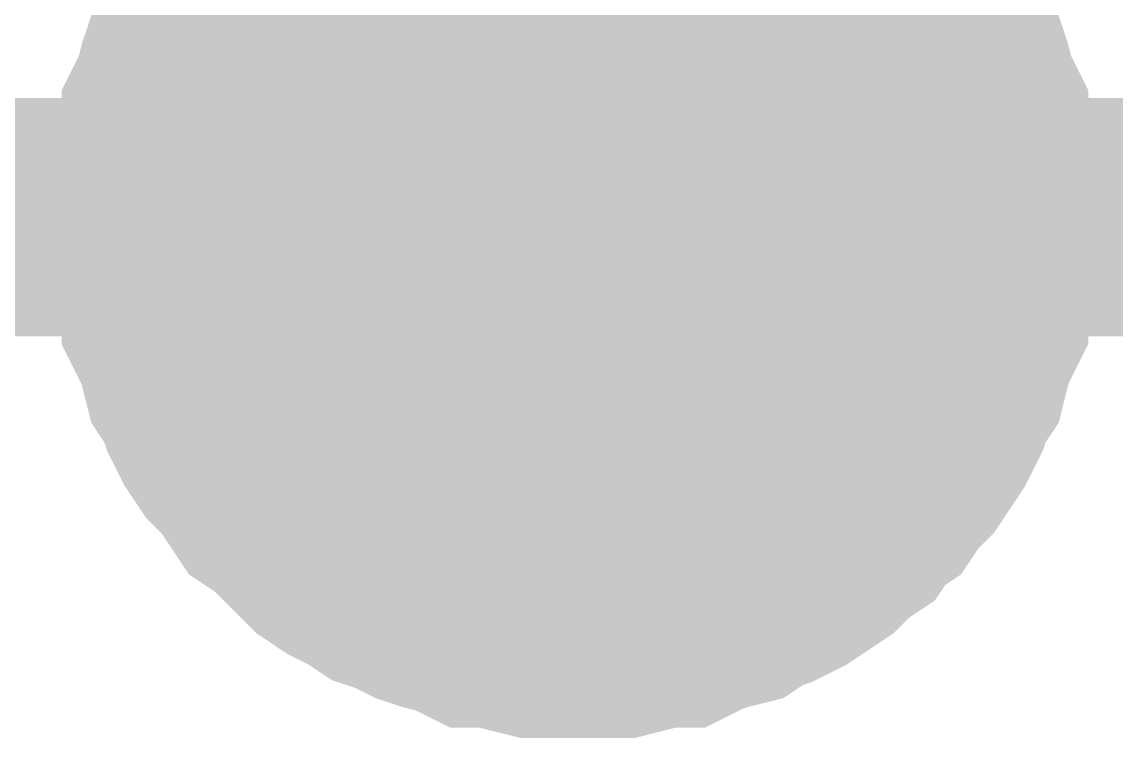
# Model space of a CAD drawing. Header units: inches. Extents: x 0 to 11.8, y 0 to 7.9.
# Drawn here: x 3.5727 to 3.6269, y 2.574 to 2.6095 of the extents above; entities that cross this region are included whole.
import ezdxf

# ---------------------------------------------------------------- set-up
doc = ezdxf.new("R2010")
doc.units = ezdxf.units.IN
doc.header["$MEASUREMENT"] = 0
doc.layers.add('Sheet', color=255, linetype='Continuous')

msp = doc.modelspace()

# ---------------------------------------------------------------- linework, layer by layer
at = {"layer": 'Sheet'}
for points in [[(3.600211, 2.69985, 0.0118, 0.0118, 0), (3.600211, 2.599837, 0.0118, 0.0118, 0)], [(3.580052, 2.599837, 0.0118, 0.0118, 0), (3.580052, 2.600871, 0.0118, 0.0118, 0), (3.580052, 2.601904, 0.0118, 0.0118, 0), (3.580311, 2.602938, 0.0118, 0.0118, 0), (3.580569, 2.603972, 0.0118, 0.0118, 0), (3.580569, 2.604747, 0.0118, 0.0118, 0), (3.581086, 2.605781, 0.0118, 0.0118, 0), (3.581344, 2.606814, 0.0118, 0.0118, 0), (3.581603, 2.60759, 0.0118, 0.0118, 0), (3.58212, 2.608624, 0.0118, 0.0118, 0), (3.582378, 2.609399, 0.0118, 0.0118, 0), (3.582895, 2.610174, 0.0118, 0.0118, 0), (3.583412, 2.611208, 0.0118, 0.0118, 0), (3.584187, 2.611983, 0.0118, 0.0118, 0), (3.584704, 2.612758, 0.0118, 0.0118, 0), (3.585221, 2.613275, 0.0118, 0.0118, 0), (3.585996, 2.614051, 0.0118, 0.0118, 0), (3.586772, 2.614826, 0.0118, 0.0118, 0), (3.587289, 2.615343, 0.0118, 0.0118, 0), (3.588064, 2.61586, 0.0118, 0.0118, 0)], [(3.580052, 2.599837, 0.0118, 0.0118, 0), (3.580052, 2.600871, 0.0118, 0.0118, 0), (3.580052, 2.601904, 0.0118, 0.0118, 0), (3.580311, 2.602938, 0.0118, 0.0118, 0), (3.580569, 2.603972, 0.0118, 0.0118, 0), (3.580569, 2.604747, 0.0118, 0.0118, 0), (3.581086, 2.605781, 0.0118, 0.0118, 0), (3.581344, 2.606814, 0.0118, 0.0118, 0), (3.581603, 2.60759, 0.0118, 0.0118, 0), (3.58212, 2.608624, 0.0118, 0.0118, 0), (3.582378, 2.609399, 0.0118, 0.0118, 0), (3.582895, 2.610174, 0.0118, 0.0118, 0), (3.583412, 2.611208, 0.0118, 0.0118, 0), (3.584187, 2.611983, 0.0118, 0.0118, 0), (3.584704, 2.612758, 0.0118, 0.0118, 0), (3.585221, 2.613275, 0.0118, 0.0118, 0), (3.585996, 2.614051, 0.0118, 0.0118, 0), (3.586772, 2.614826, 0.0118, 0.0118, 0), (3.587289, 2.615343, 0.0118, 0.0118, 0), (3.588064, 2.61586, 0.0118, 0.0118, 0)], [(3.580052, 2.599837, 0.0118, 0.0118, 0), (3.580052, 2.600871, 0.0118, 0.0118, 0), (3.580052, 2.601904, 0.0118, 0.0118, 0), (3.580311, 2.602938, 0.0118, 0.0118, 0), (3.580569, 2.603972, 0.0118, 0.0118, 0), (3.580569, 2.604747, 0.0118, 0.0118, 0), (3.581086, 2.605781, 0.0118, 0.0118, 0), (3.581344, 2.606814, 0.0118, 0.0118, 0), (3.581603, 2.60759, 0.0118, 0.0118, 0), (3.58212, 2.608624, 0.0118, 0.0118, 0), (3.582378, 2.609399, 0.0118, 0.0118, 0), (3.582895, 2.610174, 0.0118, 0.0118, 0), (3.583412, 2.611208, 0.0118, 0.0118, 0), (3.584187, 2.611983, 0.0118, 0.0118, 0), (3.584704, 2.612758, 0.0118, 0.0118, 0), (3.585221, 2.613275, 0.0118, 0.0118, 0), (3.585996, 2.614051, 0.0118, 0.0118, 0), (3.586772, 2.614826, 0.0118, 0.0118, 0), (3.587289, 2.615343, 0.0118, 0.0118, 0), (3.588064, 2.61586, 0.0118, 0.0118, 0)], [(3.580052, 2.599837, 0.0118, 0.0118, 0), (3.580052, 2.600871, 0.0118, 0.0118, 0), (3.580052, 2.601904, 0.0118, 0.0118, 0), (3.580311, 2.602938, 0.0118, 0.0118, 0), (3.580569, 2.603972, 0.0118, 0.0118, 0), (3.580569, 2.604747, 0.0118, 0.0118, 0), (3.581086, 2.605781, 0.0118, 0.0118, 0), (3.581344, 2.606814, 0.0118, 0.0118, 0), (3.581603, 2.60759, 0.0118, 0.0118, 0), (3.58212, 2.608624, 0.0118, 0.0118, 0), (3.582378, 2.609399, 0.0118, 0.0118, 0), (3.582895, 2.610174, 0.0118, 0.0118, 0), (3.583412, 2.611208, 0.0118, 0.0118, 0), (3.584187, 2.611983, 0.0118, 0.0118, 0), (3.584704, 2.612758, 0.0118, 0.0118, 0), (3.585221, 2.613275, 0.0118, 0.0118, 0), (3.585996, 2.614051, 0.0118, 0.0118, 0), (3.586772, 2.614826, 0.0118, 0.0118, 0), (3.587289, 2.615343, 0.0118, 0.0118, 0), (3.588064, 2.61586, 0.0118, 0.0118, 0)], [(3.6121, 2.61586, 0.0118, 0.0118, 0), (3.612875, 2.615343, 0.0118, 0.0118, 0), (3.613651, 2.614826, 0.0118, 0.0118, 0), (3.614168, 2.614051, 0.0118, 0.0118, 0), (3.614943, 2.613275, 0.0118, 0.0118, 0), (3.61546, 2.612758, 0.0118, 0.0118, 0), (3.616235, 2.611983, 0.0118, 0.0118, 0), (3.616752, 2.611208, 0.0118, 0.0118, 0), (3.617269, 2.610174, 0.0118, 0.0118, 0), (3.617786, 2.609399, 0.0118, 0.0118, 0), (3.618044, 2.608624, 0.0118, 0.0118, 0), (3.618561, 2.60759, 0.0118, 0.0118, 0), (3.61882, 2.606814, 0.0118, 0.0118, 0), (3.619078, 2.605781, 0.0118, 0.0118, 0), (3.619595, 2.604747, 0.0118, 0.0118, 0), (3.619595, 2.603972, 0.0118, 0.0118, 0), (3.619853, 2.602938, 0.0118, 0.0118, 0), (3.620112, 2.601904, 0.0118, 0.0118, 0), (3.620112, 2.600871, 0.0118, 0.0118, 0), (3.620112, 2.599837, 0.0118, 0.0118, 0)], [(3.6121, 2.61586, 0.0118, 0.0118, 0), (3.612875, 2.615343, 0.0118, 0.0118, 0), (3.613651, 2.614826, 0.0118, 0.0118, 0), (3.614168, 2.614051, 0.0118, 0.0118, 0), (3.614943, 2.613275, 0.0118, 0.0118, 0), (3.61546, 2.612758, 0.0118, 0.0118, 0), (3.616235, 2.611983, 0.0118, 0.0118, 0), (3.616752, 2.611208, 0.0118, 0.0118, 0), (3.617269, 2.610174, 0.0118, 0.0118, 0), (3.617786, 2.609399, 0.0118, 0.0118, 0), (3.618044, 2.608624, 0.0118, 0.0118, 0), (3.618561, 2.60759, 0.0118, 0.0118, 0), (3.61882, 2.606814, 0.0118, 0.0118, 0), (3.619078, 2.605781, 0.0118, 0.0118, 0), (3.619595, 2.604747, 0.0118, 0.0118, 0), (3.619595, 2.603972, 0.0118, 0.0118, 0), (3.619853, 2.602938, 0.0118, 0.0118, 0), (3.620112, 2.601904, 0.0118, 0.0118, 0), (3.620112, 2.600871, 0.0118, 0.0118, 0), (3.620112, 2.599837, 0.0118, 0.0118, 0)], [(3.6121, 2.61586, 0.0118, 0.0118, 0), (3.612875, 2.615343, 0.0118, 0.0118, 0), (3.613651, 2.614826, 0.0118, 0.0118, 0), (3.614168, 2.614051, 0.0118, 0.0118, 0), (3.614943, 2.613275, 0.0118, 0.0118, 0), (3.61546, 2.612758, 0.0118, 0.0118, 0), (3.616235, 2.611983, 0.0118, 0.0118, 0), (3.616752, 2.611208, 0.0118, 0.0118, 0), (3.617269, 2.610174, 0.0118, 0.0118, 0), (3.617786, 2.609399, 0.0118, 0.0118, 0), (3.618044, 2.608624, 0.0118, 0.0118, 0), (3.618561, 2.60759, 0.0118, 0.0118, 0), (3.61882, 2.606814, 0.0118, 0.0118, 0), (3.619078, 2.605781, 0.0118, 0.0118, 0), (3.619595, 2.604747, 0.0118, 0.0118, 0), (3.619595, 2.603972, 0.0118, 0.0118, 0), (3.619853, 2.602938, 0.0118, 0.0118, 0), (3.620112, 2.601904, 0.0118, 0.0118, 0), (3.620112, 2.600871, 0.0118, 0.0118, 0), (3.620112, 2.599837, 0.0118, 0.0118, 0)], [(3.6121, 2.61586, 0.0118, 0.0118, 0), (3.612875, 2.615343, 0.0118, 0.0118, 0), (3.613651, 2.614826, 0.0118, 0.0118, 0), (3.614168, 2.614051, 0.0118, 0.0118, 0), (3.614943, 2.613275, 0.0118, 0.0118, 0), (3.61546, 2.612758, 0.0118, 0.0118, 0), (3.616235, 2.611983, 0.0118, 0.0118, 0), (3.616752, 2.611208, 0.0118, 0.0118, 0), (3.617269, 2.610174, 0.0118, 0.0118, 0), (3.617786, 2.609399, 0.0118, 0.0118, 0), (3.618044, 2.608624, 0.0118, 0.0118, 0), (3.618561, 2.60759, 0.0118, 0.0118, 0), (3.61882, 2.606814, 0.0118, 0.0118, 0), (3.619078, 2.605781, 0.0118, 0.0118, 0), (3.619595, 2.604747, 0.0118, 0.0118, 0), (3.619595, 2.603972, 0.0118, 0.0118, 0), (3.619853, 2.602938, 0.0118, 0.0118, 0), (3.620112, 2.601904, 0.0118, 0.0118, 0), (3.620112, 2.600871, 0.0118, 0.0118, 0), (3.620112, 2.599837, 0.0118, 0.0118, 0)], [(3.580052, 2.599837, 0.0039, 0.0039, 0), (3.580052, 2.600871, 0.0039, 0.0039, 0), (3.580052, 2.601904, 0.0039, 0.0039, 0), (3.580311, 2.602938, 0.0039, 0.0039, 0), (3.580569, 2.603972, 0.0039, 0.0039, 0), (3.580569, 2.604747, 0.0039, 0.0039, 0), (3.581086, 2.605781, 0.0039, 0.0039, 0), (3.581344, 2.606814, 0.0039, 0.0039, 0), (3.581603, 2.60759, 0.0039, 0.0039, 0), (3.58212, 2.608624, 0.0039, 0.0039, 0), (3.582378, 2.609399, 0.0039, 0.0039, 0), (3.582895, 2.610174, 0.0039, 0.0039, 0), (3.583412, 2.611208, 0.0039, 0.0039, 0), (3.584187, 2.611983, 0.0039, 0.0039, 0)], [(3.580052, 2.599837, 0.0039, 0.0039, 0), (3.580052, 2.600871, 0.0039, 0.0039, 0), (3.580052, 2.601904, 0.0039, 0.0039, 0), (3.580311, 2.602938, 0.0039, 0.0039, 0), (3.580569, 2.603972, 0.0039, 0.0039, 0), (3.580569, 2.604747, 0.0039, 0.0039, 0), (3.581086, 2.605781, 0.0039, 0.0039, 0), (3.581344, 2.606814, 0.0039, 0.0039, 0), (3.581603, 2.60759, 0.0039, 0.0039, 0), (3.58212, 2.608624, 0.0039, 0.0039, 0), (3.582378, 2.609399, 0.0039, 0.0039, 0), (3.582895, 2.610174, 0.0039, 0.0039, 0), (3.583412, 2.611208, 0.0039, 0.0039, 0), (3.584187, 2.611983, 0.0039, 0.0039, 0)], [(3.580052, 2.599837, 0.0039, 0.0039, 0), (3.580052, 2.600871, 0.0039, 0.0039, 0), (3.580052, 2.601904, 0.0039, 0.0039, 0), (3.580311, 2.602938, 0.0039, 0.0039, 0), (3.580569, 2.603972, 0.0039, 0.0039, 0), (3.580569, 2.604747, 0.0039, 0.0039, 0), (3.581086, 2.605781, 0.0039, 0.0039, 0), (3.581344, 2.606814, 0.0039, 0.0039, 0), (3.581603, 2.60759, 0.0039, 0.0039, 0), (3.58212, 2.608624, 0.0039, 0.0039, 0), (3.582378, 2.609399, 0.0039, 0.0039, 0), (3.582895, 2.610174, 0.0039, 0.0039, 0), (3.583412, 2.611208, 0.0039, 0.0039, 0), (3.584187, 2.611983, 0.0039, 0.0039, 0)], [(3.580052, 2.599837, 0.0039, 0.0039, 0), (3.580052, 2.600871, 0.0039, 0.0039, 0), (3.580052, 2.601904, 0.0039, 0.0039, 0), (3.580311, 2.602938, 0.0039, 0.0039, 0), (3.580569, 2.603972, 0.0039, 0.0039, 0), (3.580569, 2.604747, 0.0039, 0.0039, 0), (3.581086, 2.605781, 0.0039, 0.0039, 0), (3.581344, 2.606814, 0.0039, 0.0039, 0), (3.581603, 2.60759, 0.0039, 0.0039, 0), (3.58212, 2.608624, 0.0039, 0.0039, 0), (3.582378, 2.609399, 0.0039, 0.0039, 0), (3.582895, 2.610174, 0.0039, 0.0039, 0), (3.583412, 2.611208, 0.0039, 0.0039, 0), (3.584187, 2.611983, 0.0039, 0.0039, 0)], [(3.616235, 2.611983, 0.0039, 0.0039, 0), (3.616752, 2.611208, 0.0039, 0.0039, 0), (3.617269, 2.610174, 0.0039, 0.0039, 0), (3.617786, 2.609399, 0.0039, 0.0039, 0), (3.618044, 2.608624, 0.0039, 0.0039, 0), (3.618561, 2.60759, 0.0039, 0.0039, 0), (3.61882, 2.606814, 0.0039, 0.0039, 0), (3.619078, 2.605781, 0.0039, 0.0039, 0), (3.619595, 2.604747, 0.0039, 0.0039, 0), (3.619595, 2.603972, 0.0039, 0.0039, 0), (3.619853, 2.602938, 0.0039, 0.0039, 0), (3.620112, 2.601904, 0.0039, 0.0039, 0), (3.620112, 2.600871, 0.0039, 0.0039, 0), (3.620112, 2.599837, 0.0039, 0.0039, 0)], [(3.616235, 2.611983, 0.0039, 0.0039, 0), (3.616752, 2.611208, 0.0039, 0.0039, 0), (3.617269, 2.610174, 0.0039, 0.0039, 0), (3.617786, 2.609399, 0.0039, 0.0039, 0), (3.618044, 2.608624, 0.0039, 0.0039, 0), (3.618561, 2.60759, 0.0039, 0.0039, 0), (3.61882, 2.606814, 0.0039, 0.0039, 0), (3.619078, 2.605781, 0.0039, 0.0039, 0), (3.619595, 2.604747, 0.0039, 0.0039, 0), (3.619595, 2.603972, 0.0039, 0.0039, 0), (3.619853, 2.602938, 0.0039, 0.0039, 0), (3.620112, 2.601904, 0.0039, 0.0039, 0), (3.620112, 2.600871, 0.0039, 0.0039, 0), (3.620112, 2.599837, 0.0039, 0.0039, 0)], [(3.616235, 2.611983, 0.0039, 0.0039, 0), (3.616752, 2.611208, 0.0039, 0.0039, 0), (3.617269, 2.610174, 0.0039, 0.0039, 0), (3.617786, 2.609399, 0.0039, 0.0039, 0), (3.618044, 2.608624, 0.0039, 0.0039, 0), (3.618561, 2.60759, 0.0039, 0.0039, 0), (3.61882, 2.606814, 0.0039, 0.0039, 0), (3.619078, 2.605781, 0.0039, 0.0039, 0), (3.619595, 2.604747, 0.0039, 0.0039, 0), (3.619595, 2.603972, 0.0039, 0.0039, 0), (3.619853, 2.602938, 0.0039, 0.0039, 0), (3.620112, 2.601904, 0.0039, 0.0039, 0), (3.620112, 2.600871, 0.0039, 0.0039, 0), (3.620112, 2.599837, 0.0039, 0.0039, 0)], [(3.616235, 2.611983, 0.0039, 0.0039, 0), (3.616752, 2.611208, 0.0039, 0.0039, 0), (3.617269, 2.610174, 0.0039, 0.0039, 0), (3.617786, 2.609399, 0.0039, 0.0039, 0), (3.618044, 2.608624, 0.0039, 0.0039, 0), (3.618561, 2.60759, 0.0039, 0.0039, 0), (3.61882, 2.606814, 0.0039, 0.0039, 0), (3.619078, 2.605781, 0.0039, 0.0039, 0), (3.619595, 2.604747, 0.0039, 0.0039, 0), (3.619595, 2.603972, 0.0039, 0.0039, 0), (3.619853, 2.602938, 0.0039, 0.0039, 0), (3.620112, 2.601904, 0.0039, 0.0039, 0), (3.620112, 2.600871, 0.0039, 0.0039, 0), (3.620112, 2.599837, 0.0039, 0.0039, 0)], [(6.20022, 2.599837, 0.0118, 0.0118, 0), (5.200018, 2.599837, 0.0118, 0.0118, 0), (3.600211, 2.599837, 0.0118, 0.0118, 0), (2.90007, 2.599837, 0.0118, 0.0118, 0)], [(3.600211, 2.579937, 0.0118, 0.0118, 0), (3.599177, 2.579937, 0.0118, 0.0118, 0), (3.598144, 2.579937, 0.0118, 0.0118, 0), (3.59711, 2.580196, 0.0118, 0.0118, 0), (3.596076, 2.580454, 0.0118, 0.0118, 0), (3.595301, 2.580454, 0.0118, 0.0118, 0), (3.594267, 2.580971, 0.0118, 0.0118, 0), (3.593233, 2.58123, 0.0118, 0.0118, 0), (3.592458, 2.581488, 0.0118, 0.0118, 0), (3.591424, 2.582005, 0.0118, 0.0118, 0), (3.590649, 2.582263, 0.0118, 0.0118, 0), (3.589873, 2.58278, 0.0118, 0.0118, 0), (3.588839, 2.583297, 0.0118, 0.0118, 0), (3.588064, 2.583814, 0.0118, 0.0118, 0), (3.587289, 2.584589, 0.0118, 0.0118, 0), (3.586772, 2.585106, 0.0118, 0.0118, 0), (3.585996, 2.585881, 0.0118, 0.0118, 0), (3.585221, 2.586398, 0.0118, 0.0118, 0), (3.584704, 2.587174, 0.0118, 0.0118, 0), (3.584187, 2.587949, 0.0118, 0.0118, 0), (3.583412, 2.588724, 0.0118, 0.0118, 0), (3.582895, 2.589499, 0.0118, 0.0118, 0), (3.582378, 2.590533, 0.0118, 0.0118, 0), (3.58212, 2.591308, 0.0118, 0.0118, 0), (3.581603, 2.592084, 0.0118, 0.0118, 0), (3.581344, 2.593118, 0.0118, 0.0118, 0), (3.581086, 2.593893, 0.0118, 0.0118, 0), (3.580569, 2.594927, 0.0118, 0.0118, 0), (3.580569, 2.59596, 0.0118, 0.0118, 0), (3.580311, 2.596736, 0.0118, 0.0118, 0), (3.580052, 2.597769, 0.0118, 0.0118, 0), (3.580052, 2.598803, 0.0118, 0.0118, 0), (3.580052, 2.599837, 0.0118, 0.0118, 0)], [(3.580052, 2.599837, 0.0118, 0.0118, 0), (3.580052, 2.599837, 0.0118, 0.0118, 0)], [(3.600211, 2.579937, 0.0118, 0.0118, 0), (3.599177, 2.579937, 0.0118, 0.0118, 0), (3.598144, 2.579937, 0.0118, 0.0118, 0), (3.59711, 2.580196, 0.0118, 0.0118, 0), (3.596076, 2.580454, 0.0118, 0.0118, 0), (3.595301, 2.580454, 0.0118, 0.0118, 0), (3.594267, 2.580971, 0.0118, 0.0118, 0), (3.593233, 2.58123, 0.0118, 0.0118, 0), (3.592458, 2.581488, 0.0118, 0.0118, 0), (3.591424, 2.582005, 0.0118, 0.0118, 0), (3.590649, 2.582263, 0.0118, 0.0118, 0), (3.589873, 2.58278, 0.0118, 0.0118, 0), (3.588839, 2.583297, 0.0118, 0.0118, 0), (3.588064, 2.583814, 0.0118, 0.0118, 0), (3.587289, 2.584589, 0.0118, 0.0118, 0), (3.586772, 2.585106, 0.0118, 0.0118, 0), (3.585996, 2.585881, 0.0118, 0.0118, 0), (3.585221, 2.586398, 0.0118, 0.0118, 0), (3.584704, 2.587174, 0.0118, 0.0118, 0), (3.584187, 2.587949, 0.0118, 0.0118, 0), (3.583412, 2.588724, 0.0118, 0.0118, 0), (3.582895, 2.589499, 0.0118, 0.0118, 0), (3.582378, 2.590533, 0.0118, 0.0118, 0), (3.58212, 2.591308, 0.0118, 0.0118, 0), (3.581603, 2.592084, 0.0118, 0.0118, 0), (3.581344, 2.593118, 0.0118, 0.0118, 0), (3.581086, 2.593893, 0.0118, 0.0118, 0), (3.580569, 2.594927, 0.0118, 0.0118, 0), (3.580569, 2.59596, 0.0118, 0.0118, 0), (3.580311, 2.596736, 0.0118, 0.0118, 0), (3.580052, 2.597769, 0.0118, 0.0118, 0), (3.580052, 2.598803, 0.0118, 0.0118, 0), (3.580052, 2.599837, 0.0118, 0.0118, 0)], [(3.580052, 2.599837, 0.0118, 0.0118, 0), (3.580052, 2.599837, 0.0118, 0.0118, 0)], [(3.600211, 2.579937, 0.0118, 0.0118, 0), (3.599177, 2.579937, 0.0118, 0.0118, 0), (3.598144, 2.579937, 0.0118, 0.0118, 0), (3.59711, 2.580196, 0.0118, 0.0118, 0), (3.596076, 2.580454, 0.0118, 0.0118, 0), (3.595301, 2.580454, 0.0118, 0.0118, 0), (3.594267, 2.580971, 0.0118, 0.0118, 0), (3.593233, 2.58123, 0.0118, 0.0118, 0), (3.592458, 2.581488, 0.0118, 0.0118, 0), (3.591424, 2.582005, 0.0118, 0.0118, 0), (3.590649, 2.582263, 0.0118, 0.0118, 0), (3.589873, 2.58278, 0.0118, 0.0118, 0), (3.588839, 2.583297, 0.0118, 0.0118, 0), (3.588064, 2.583814, 0.0118, 0.0118, 0), (3.587289, 2.584589, 0.0118, 0.0118, 0), (3.586772, 2.585106, 0.0118, 0.0118, 0), (3.585996, 2.585881, 0.0118, 0.0118, 0), (3.585221, 2.586398, 0.0118, 0.0118, 0), (3.584704, 2.587174, 0.0118, 0.0118, 0), (3.584187, 2.587949, 0.0118, 0.0118, 0), (3.583412, 2.588724, 0.0118, 0.0118, 0), (3.582895, 2.589499, 0.0118, 0.0118, 0), (3.582378, 2.590533, 0.0118, 0.0118, 0), (3.58212, 2.591308, 0.0118, 0.0118, 0), (3.581603, 2.592084, 0.0118, 0.0118, 0), (3.581344, 2.593118, 0.0118, 0.0118, 0), (3.581086, 2.593893, 0.0118, 0.0118, 0), (3.580569, 2.594927, 0.0118, 0.0118, 0), (3.580569, 2.59596, 0.0118, 0.0118, 0), (3.580311, 2.596736, 0.0118, 0.0118, 0), (3.580052, 2.597769, 0.0118, 0.0118, 0), (3.580052, 2.598803, 0.0118, 0.0118, 0), (3.580052, 2.599837, 0.0118, 0.0118, 0)], [(3.580052, 2.599837, 0.0118, 0.0118, 0), (3.580052, 2.599837, 0.0118, 0.0118, 0)], [(3.600211, 2.579937, 0.0118, 0.0118, 0), (3.599177, 2.579937, 0.0118, 0.0118, 0), (3.598144, 2.579937, 0.0118, 0.0118, 0), (3.59711, 2.580196, 0.0118, 0.0118, 0), (3.596076, 2.580454, 0.0118, 0.0118, 0), (3.595301, 2.580454, 0.0118, 0.0118, 0), (3.594267, 2.580971, 0.0118, 0.0118, 0), (3.593233, 2.58123, 0.0118, 0.0118, 0), (3.592458, 2.581488, 0.0118, 0.0118, 0), (3.591424, 2.582005, 0.0118, 0.0118, 0), (3.590649, 2.582263, 0.0118, 0.0118, 0), (3.589873, 2.58278, 0.0118, 0.0118, 0), (3.588839, 2.583297, 0.0118, 0.0118, 0), (3.588064, 2.583814, 0.0118, 0.0118, 0), (3.587289, 2.584589, 0.0118, 0.0118, 0), (3.586772, 2.585106, 0.0118, 0.0118, 0), (3.585996, 2.585881, 0.0118, 0.0118, 0), (3.585221, 2.586398, 0.0118, 0.0118, 0), (3.584704, 2.587174, 0.0118, 0.0118, 0), (3.584187, 2.587949, 0.0118, 0.0118, 0), (3.583412, 2.588724, 0.0118, 0.0118, 0), (3.582895, 2.589499, 0.0118, 0.0118, 0), (3.582378, 2.590533, 0.0118, 0.0118, 0), (3.58212, 2.591308, 0.0118, 0.0118, 0), (3.581603, 2.592084, 0.0118, 0.0118, 0), (3.581344, 2.593118, 0.0118, 0.0118, 0), (3.581086, 2.593893, 0.0118, 0.0118, 0), (3.580569, 2.594927, 0.0118, 0.0118, 0), (3.580569, 2.59596, 0.0118, 0.0118, 0), (3.580311, 2.596736, 0.0118, 0.0118, 0), (3.580052, 2.597769, 0.0118, 0.0118, 0), (3.580052, 2.598803, 0.0118, 0.0118, 0), (3.580052, 2.599837, 0.0118, 0.0118, 0)], [(3.580052, 2.599837, 0.0118, 0.0118, 0), (3.580052, 2.599837, 0.0118, 0.0118, 0)], [(3.620112, 2.599837, 0.0118, 0.0118, 0), (3.620112, 2.598803, 0.0118, 0.0118, 0), (3.620112, 2.597769, 0.0118, 0.0118, 0), (3.619853, 2.596736, 0.0118, 0.0118, 0), (3.619595, 2.59596, 0.0118, 0.0118, 0), (3.619595, 2.594927, 0.0118, 0.0118, 0), (3.619078, 2.593893, 0.0118, 0.0118, 0), (3.61882, 2.593118, 0.0118, 0.0118, 0), (3.618561, 2.592084, 0.0118, 0.0118, 0), (3.618044, 2.591308, 0.0118, 0.0118, 0), (3.617786, 2.590533, 0.0118, 0.0118, 0), (3.617269, 2.589499, 0.0118, 0.0118, 0), (3.616752, 2.588724, 0.0118, 0.0118, 0), (3.616235, 2.587949, 0.0118, 0.0118, 0), (3.61546, 2.587174, 0.0118, 0.0118, 0), (3.614943, 2.586398, 0.0118, 0.0118, 0), (3.614168, 2.585881, 0.0118, 0.0118, 0), (3.613651, 2.585106, 0.0118, 0.0118, 0), (3.612875, 2.584589, 0.0118, 0.0118, 0), (3.6121, 2.583814, 0.0118, 0.0118, 0), (3.611325, 2.583297, 0.0118, 0.0118, 0), (3.610549, 2.58278, 0.0118, 0.0118, 0), (3.609515, 2.582263, 0.0118, 0.0118, 0), (3.60874, 2.582005, 0.0118, 0.0118, 0), (3.607965, 2.581488, 0.0118, 0.0118, 0), (3.606931, 2.58123, 0.0118, 0.0118, 0), (3.606156, 2.580971, 0.0118, 0.0118, 0), (3.605122, 2.580454, 0.0118, 0.0118, 0), (3.604088, 2.580454, 0.0118, 0.0118, 0), (3.603313, 2.580196, 0.0118, 0.0118, 0), (3.602279, 2.579937, 0.0118, 0.0118, 0), (3.601245, 2.579937, 0.0118, 0.0118, 0), (3.600211, 2.579937, 0.0118, 0.0118, 0)], [(3.620112, 2.599837, 0.0118, 0.0118, 0), (3.620112, 2.598803, 0.0118, 0.0118, 0), (3.620112, 2.597769, 0.0118, 0.0118, 0), (3.619853, 2.596736, 0.0118, 0.0118, 0), (3.619595, 2.59596, 0.0118, 0.0118, 0), (3.619595, 2.594927, 0.0118, 0.0118, 0), (3.619078, 2.593893, 0.0118, 0.0118, 0), (3.61882, 2.593118, 0.0118, 0.0118, 0), (3.618561, 2.592084, 0.0118, 0.0118, 0), (3.618044, 2.591308, 0.0118, 0.0118, 0), (3.617786, 2.590533, 0.0118, 0.0118, 0), (3.617269, 2.589499, 0.0118, 0.0118, 0), (3.616752, 2.588724, 0.0118, 0.0118, 0), (3.616235, 2.587949, 0.0118, 0.0118, 0), (3.61546, 2.587174, 0.0118, 0.0118, 0), (3.614943, 2.586398, 0.0118, 0.0118, 0), (3.614168, 2.585881, 0.0118, 0.0118, 0), (3.613651, 2.585106, 0.0118, 0.0118, 0), (3.612875, 2.584589, 0.0118, 0.0118, 0), (3.6121, 2.583814, 0.0118, 0.0118, 0), (3.611325, 2.583297, 0.0118, 0.0118, 0), (3.610549, 2.58278, 0.0118, 0.0118, 0), (3.609515, 2.582263, 0.0118, 0.0118, 0), (3.60874, 2.582005, 0.0118, 0.0118, 0), (3.607965, 2.581488, 0.0118, 0.0118, 0), (3.606931, 2.58123, 0.0118, 0.0118, 0), (3.606156, 2.580971, 0.0118, 0.0118, 0), (3.605122, 2.580454, 0.0118, 0.0118, 0), (3.604088, 2.580454, 0.0118, 0.0118, 0), (3.603313, 2.580196, 0.0118, 0.0118, 0), (3.602279, 2.579937, 0.0118, 0.0118, 0), (3.601245, 2.579937, 0.0118, 0.0118, 0), (3.600211, 2.579937, 0.0118, 0.0118, 0)], [(3.620112, 2.599837, 0.0118, 0.0118, 0), (3.620112, 2.598803, 0.0118, 0.0118, 0), (3.620112, 2.597769, 0.0118, 0.0118, 0), (3.619853, 2.596736, 0.0118, 0.0118, 0), (3.619595, 2.59596, 0.0118, 0.0118, 0), (3.619595, 2.594927, 0.0118, 0.0118, 0), (3.619078, 2.593893, 0.0118, 0.0118, 0), (3.61882, 2.593118, 0.0118, 0.0118, 0), (3.618561, 2.592084, 0.0118, 0.0118, 0), (3.618044, 2.591308, 0.0118, 0.0118, 0), (3.617786, 2.590533, 0.0118, 0.0118, 0), (3.617269, 2.589499, 0.0118, 0.0118, 0), (3.616752, 2.588724, 0.0118, 0.0118, 0), (3.616235, 2.587949, 0.0118, 0.0118, 0), (3.61546, 2.587174, 0.0118, 0.0118, 0), (3.614943, 2.586398, 0.0118, 0.0118, 0), (3.614168, 2.585881, 0.0118, 0.0118, 0), (3.613651, 2.585106, 0.0118, 0.0118, 0), (3.612875, 2.584589, 0.0118, 0.0118, 0), (3.6121, 2.583814, 0.0118, 0.0118, 0), (3.611325, 2.583297, 0.0118, 0.0118, 0), (3.610549, 2.58278, 0.0118, 0.0118, 0), (3.609515, 2.582263, 0.0118, 0.0118, 0), (3.60874, 2.582005, 0.0118, 0.0118, 0), (3.607965, 2.581488, 0.0118, 0.0118, 0), (3.606931, 2.58123, 0.0118, 0.0118, 0), (3.606156, 2.580971, 0.0118, 0.0118, 0), (3.605122, 2.580454, 0.0118, 0.0118, 0), (3.604088, 2.580454, 0.0118, 0.0118, 0), (3.603313, 2.580196, 0.0118, 0.0118, 0), (3.602279, 2.579937, 0.0118, 0.0118, 0), (3.601245, 2.579937, 0.0118, 0.0118, 0), (3.600211, 2.579937, 0.0118, 0.0118, 0)], [(3.620112, 2.599837, 0.0118, 0.0118, 0), (3.620112, 2.598803, 0.0118, 0.0118, 0), (3.620112, 2.597769, 0.0118, 0.0118, 0), (3.619853, 2.596736, 0.0118, 0.0118, 0), (3.619595, 2.59596, 0.0118, 0.0118, 0), (3.619595, 2.594927, 0.0118, 0.0118, 0), (3.619078, 2.593893, 0.0118, 0.0118, 0), (3.61882, 2.593118, 0.0118, 0.0118, 0), (3.618561, 2.592084, 0.0118, 0.0118, 0), (3.618044, 2.591308, 0.0118, 0.0118, 0), (3.617786, 2.590533, 0.0118, 0.0118, 0), (3.617269, 2.589499, 0.0118, 0.0118, 0), (3.616752, 2.588724, 0.0118, 0.0118, 0), (3.616235, 2.587949, 0.0118, 0.0118, 0), (3.61546, 2.587174, 0.0118, 0.0118, 0), (3.614943, 2.586398, 0.0118, 0.0118, 0), (3.614168, 2.585881, 0.0118, 0.0118, 0), (3.613651, 2.585106, 0.0118, 0.0118, 0), (3.612875, 2.584589, 0.0118, 0.0118, 0), (3.6121, 2.583814, 0.0118, 0.0118, 0), (3.611325, 2.583297, 0.0118, 0.0118, 0), (3.610549, 2.58278, 0.0118, 0.0118, 0), (3.609515, 2.582263, 0.0118, 0.0118, 0), (3.60874, 2.582005, 0.0118, 0.0118, 0), (3.607965, 2.581488, 0.0118, 0.0118, 0), (3.606931, 2.58123, 0.0118, 0.0118, 0), (3.606156, 2.580971, 0.0118, 0.0118, 0), (3.605122, 2.580454, 0.0118, 0.0118, 0), (3.604088, 2.580454, 0.0118, 0.0118, 0), (3.603313, 2.580196, 0.0118, 0.0118, 0), (3.602279, 2.579937, 0.0118, 0.0118, 0), (3.601245, 2.579937, 0.0118, 0.0118, 0), (3.600211, 2.579937, 0.0118, 0.0118, 0)], [(3.620112, 2.599837, 0.0118, 0.0118, 0), (3.620112, 2.599837, 0.0118, 0.0118, 0), (3.620112, 2.599837, 0.0118, 0.0118, 0), (3.620112, 2.599837, 0.0118, 0.0118, 0), (3.620112, 2.599837, 0.0118, 0.0118, 0), (3.620112, 2.599837, 0.0118, 0.0118, 0), (3.620112, 2.599837, 0.0118, 0.0118, 0), (3.620112, 2.599837, 0.0118, 0.0118, 0), (3.620112, 2.599837, 0.0118, 0.0118, 0), (3.620112, 2.599837, 0.0118, 0.0118, 0), (3.620112, 2.599837, 0.0118, 0.0118, 0), (3.620112, 2.599837, 0.0118, 0.0118, 0), (3.620112, 2.599837, 0.0118, 0.0118, 0), (3.620112, 2.599837, 0.0118, 0.0118, 0), (3.620112, 2.599837, 0.0118, 0.0118, 0), (3.620112, 2.599837, 0.0118, 0.0118, 0), (3.620112, 2.599837, 0.0118, 0.0118, 0), (3.620112, 2.599837, 0.0118, 0.0118, 0), (3.620112, 2.599837, 0.0118, 0.0118, 0), (3.620112, 2.599837, 0.0118, 0.0118, 0), (3.620112, 2.599837, 0.0118, 0.0118, 0), (3.620112, 2.599837, 0.0118, 0.0118, 0), (3.620112, 2.599837, 0.0118, 0.0118, 0), (3.620112, 2.599837, 0.0118, 0.0118, 0), (3.620112, 2.599837, 0.0118, 0.0118, 0), (3.620112, 2.599837, 0.0118, 0.0118, 0), (3.620112, 2.599837, 0.0118, 0.0118, 0), (3.620112, 2.599837, 0.0118, 0.0118, 0), (3.620112, 2.599837, 0.0118, 0.0118, 0), (3.620112, 2.599837, 0.0118, 0.0118, 0), (3.620112, 2.599837, 0.0118, 0.0118, 0), (3.620112, 2.599837, 0.0118, 0.0118, 0), (3.620112, 2.599837, 0.0118, 0.0118, 0)], [(3.620112, 2.599837, 0.0118, 0.0118, 0), (3.620112, 2.599837, 0.0118, 0.0118, 0)], [(3.620112, 2.599837, 0.0118, 0.0118, 0), (3.620112, 2.599837, 0.0118, 0.0118, 0), (3.620112, 2.599837, 0.0118, 0.0118, 0), (3.620112, 2.599837, 0.0118, 0.0118, 0), (3.620112, 2.599837, 0.0118, 0.0118, 0), (3.620112, 2.599837, 0.0118, 0.0118, 0), (3.620112, 2.599837, 0.0118, 0.0118, 0), (3.620112, 2.599837, 0.0118, 0.0118, 0), (3.620112, 2.599837, 0.0118, 0.0118, 0), (3.620112, 2.599837, 0.0118, 0.0118, 0), (3.620112, 2.599837, 0.0118, 0.0118, 0), (3.620112, 2.599837, 0.0118, 0.0118, 0), (3.620112, 2.599837, 0.0118, 0.0118, 0), (3.620112, 2.599837, 0.0118, 0.0118, 0), (3.620112, 2.599837, 0.0118, 0.0118, 0), (3.620112, 2.599837, 0.0118, 0.0118, 0), (3.620112, 2.599837, 0.0118, 0.0118, 0), (3.620112, 2.599837, 0.0118, 0.0118, 0), (3.620112, 2.599837, 0.0118, 0.0118, 0), (3.620112, 2.599837, 0.0118, 0.0118, 0), (3.620112, 2.599837, 0.0118, 0.0118, 0), (3.620112, 2.599837, 0.0118, 0.0118, 0), (3.620112, 2.599837, 0.0118, 0.0118, 0), (3.620112, 2.599837, 0.0118, 0.0118, 0), (3.620112, 2.599837, 0.0118, 0.0118, 0), (3.620112, 2.599837, 0.0118, 0.0118, 0), (3.620112, 2.599837, 0.0118, 0.0118, 0), (3.620112, 2.599837, 0.0118, 0.0118, 0), (3.620112, 2.599837, 0.0118, 0.0118, 0), (3.620112, 2.599837, 0.0118, 0.0118, 0), (3.620112, 2.599837, 0.0118, 0.0118, 0), (3.620112, 2.599837, 0.0118, 0.0118, 0), (3.620112, 2.599837, 0.0118, 0.0118, 0)], [(3.620112, 2.599837, 0.0118, 0.0118, 0), (3.620112, 2.599837, 0.0118, 0.0118, 0)], [(3.620112, 2.599837, 0.0118, 0.0118, 0), (3.620112, 2.599837, 0.0118, 0.0118, 0), (3.620112, 2.599837, 0.0118, 0.0118, 0), (3.620112, 2.599837, 0.0118, 0.0118, 0), (3.620112, 2.599837, 0.0118, 0.0118, 0), (3.620112, 2.599837, 0.0118, 0.0118, 0), (3.620112, 2.599837, 0.0118, 0.0118, 0), (3.620112, 2.599837, 0.0118, 0.0118, 0), (3.620112, 2.599837, 0.0118, 0.0118, 0), (3.620112, 2.599837, 0.0118, 0.0118, 0), (3.620112, 2.599837, 0.0118, 0.0118, 0), (3.620112, 2.599837, 0.0118, 0.0118, 0), (3.620112, 2.599837, 0.0118, 0.0118, 0), (3.620112, 2.599837, 0.0118, 0.0118, 0), (3.620112, 2.599837, 0.0118, 0.0118, 0), (3.620112, 2.599837, 0.0118, 0.0118, 0), (3.620112, 2.599837, 0.0118, 0.0118, 0), (3.620112, 2.599837, 0.0118, 0.0118, 0), (3.620112, 2.599837, 0.0118, 0.0118, 0), (3.620112, 2.599837, 0.0118, 0.0118, 0), (3.620112, 2.599837, 0.0118, 0.0118, 0), (3.620112, 2.599837, 0.0118, 0.0118, 0), (3.620112, 2.599837, 0.0118, 0.0118, 0), (3.620112, 2.599837, 0.0118, 0.0118, 0), (3.620112, 2.599837, 0.0118, 0.0118, 0), (3.620112, 2.599837, 0.0118, 0.0118, 0), (3.620112, 2.599837, 0.0118, 0.0118, 0), (3.620112, 2.599837, 0.0118, 0.0118, 0), (3.620112, 2.599837, 0.0118, 0.0118, 0), (3.620112, 2.599837, 0.0118, 0.0118, 0), (3.620112, 2.599837, 0.0118, 0.0118, 0), (3.620112, 2.599837, 0.0118, 0.0118, 0), (3.620112, 2.599837, 0.0118, 0.0118, 0)], [(3.620112, 2.599837, 0.0118, 0.0118, 0), (3.620112, 2.599837, 0.0118, 0.0118, 0)], [(3.620112, 2.599837, 0.0118, 0.0118, 0), (3.620112, 2.599837, 0.0118, 0.0118, 0), (3.620112, 2.599837, 0.0118, 0.0118, 0), (3.620112, 2.599837, 0.0118, 0.0118, 0), (3.620112, 2.599837, 0.0118, 0.0118, 0), (3.620112, 2.599837, 0.0118, 0.0118, 0), (3.620112, 2.599837, 0.0118, 0.0118, 0), (3.620112, 2.599837, 0.0118, 0.0118, 0), (3.620112, 2.599837, 0.0118, 0.0118, 0), (3.620112, 2.599837, 0.0118, 0.0118, 0), (3.620112, 2.599837, 0.0118, 0.0118, 0), (3.620112, 2.599837, 0.0118, 0.0118, 0), (3.620112, 2.599837, 0.0118, 0.0118, 0), (3.620112, 2.599837, 0.0118, 0.0118, 0), (3.620112, 2.599837, 0.0118, 0.0118, 0), (3.620112, 2.599837, 0.0118, 0.0118, 0), (3.620112, 2.599837, 0.0118, 0.0118, 0), (3.620112, 2.599837, 0.0118, 0.0118, 0), (3.620112, 2.599837, 0.0118, 0.0118, 0), (3.620112, 2.599837, 0.0118, 0.0118, 0), (3.620112, 2.599837, 0.0118, 0.0118, 0), (3.620112, 2.599837, 0.0118, 0.0118, 0), (3.620112, 2.599837, 0.0118, 0.0118, 0), (3.620112, 2.599837, 0.0118, 0.0118, 0), (3.620112, 2.599837, 0.0118, 0.0118, 0), (3.620112, 2.599837, 0.0118, 0.0118, 0), (3.620112, 2.599837, 0.0118, 0.0118, 0), (3.620112, 2.599837, 0.0118, 0.0118, 0), (3.620112, 2.599837, 0.0118, 0.0118, 0), (3.620112, 2.599837, 0.0118, 0.0118, 0), (3.620112, 2.599837, 0.0118, 0.0118, 0), (3.620112, 2.599837, 0.0118, 0.0118, 0), (3.620112, 2.599837, 0.0118, 0.0118, 0)], [(3.620112, 2.599837, 0.0118, 0.0118, 0), (3.620112, 2.599837, 0.0118, 0.0118, 0)], [(3.600211, 2.579937, 0.0039, 0.0039, 0), (3.599177, 2.579937, 0.0039, 0.0039, 0), (3.598144, 2.579937, 0.0039, 0.0039, 0), (3.59711, 2.580196, 0.0039, 0.0039, 0), (3.596076, 2.580454, 0.0039, 0.0039, 0), (3.595301, 2.580454, 0.0039, 0.0039, 0), (3.594267, 2.580971, 0.0039, 0.0039, 0), (3.593233, 2.58123, 0.0039, 0.0039, 0), (3.592458, 2.581488, 0.0039, 0.0039, 0), (3.591424, 2.582005, 0.0039, 0.0039, 0), (3.590649, 2.582263, 0.0039, 0.0039, 0), (3.589873, 2.58278, 0.0039, 0.0039, 0), (3.588839, 2.583297, 0.0039, 0.0039, 0), (3.588064, 2.583814, 0.0039, 0.0039, 0), (3.587289, 2.584589, 0.0039, 0.0039, 0), (3.586772, 2.585106, 0.0039, 0.0039, 0), (3.585996, 2.585881, 0.0039, 0.0039, 0), (3.585221, 2.586398, 0.0039, 0.0039, 0), (3.584704, 2.587174, 0.0039, 0.0039, 0), (3.584187, 2.587949, 0.0039, 0.0039, 0), (3.583412, 2.588724, 0.0039, 0.0039, 0), (3.582895, 2.589499, 0.0039, 0.0039, 0), (3.582378, 2.590533, 0.0039, 0.0039, 0), (3.58212, 2.591308, 0.0039, 0.0039, 0), (3.581603, 2.592084, 0.0039, 0.0039, 0), (3.581344, 2.593118, 0.0039, 0.0039, 0), (3.581086, 2.593893, 0.0039, 0.0039, 0), (3.580569, 2.594927, 0.0039, 0.0039, 0), (3.580569, 2.59596, 0.0039, 0.0039, 0), (3.580311, 2.596736, 0.0039, 0.0039, 0), (3.580052, 2.597769, 0.0039, 0.0039, 0), (3.580052, 2.598803, 0.0039, 0.0039, 0), (3.580052, 2.599837, 0.0039, 0.0039, 0)], [(3.580052, 2.599837, 0.0039, 0.0039, 0), (3.580052, 2.599837, 0.0039, 0.0039, 0)], [(3.600211, 2.579937, 0.0039, 0.0039, 0), (3.599177, 2.579937, 0.0039, 0.0039, 0), (3.598144, 2.579937, 0.0039, 0.0039, 0), (3.59711, 2.580196, 0.0039, 0.0039, 0), (3.596076, 2.580454, 0.0039, 0.0039, 0), (3.595301, 2.580454, 0.0039, 0.0039, 0), (3.594267, 2.580971, 0.0039, 0.0039, 0), (3.593233, 2.58123, 0.0039, 0.0039, 0), (3.592458, 2.581488, 0.0039, 0.0039, 0), (3.591424, 2.582005, 0.0039, 0.0039, 0), (3.590649, 2.582263, 0.0039, 0.0039, 0), (3.589873, 2.58278, 0.0039, 0.0039, 0), (3.588839, 2.583297, 0.0039, 0.0039, 0), (3.588064, 2.583814, 0.0039, 0.0039, 0), (3.587289, 2.584589, 0.0039, 0.0039, 0), (3.586772, 2.585106, 0.0039, 0.0039, 0), (3.585996, 2.585881, 0.0039, 0.0039, 0), (3.585221, 2.586398, 0.0039, 0.0039, 0), (3.584704, 2.587174, 0.0039, 0.0039, 0), (3.584187, 2.587949, 0.0039, 0.0039, 0), (3.583412, 2.588724, 0.0039, 0.0039, 0), (3.582895, 2.589499, 0.0039, 0.0039, 0), (3.582378, 2.590533, 0.0039, 0.0039, 0), (3.58212, 2.591308, 0.0039, 0.0039, 0), (3.581603, 2.592084, 0.0039, 0.0039, 0), (3.581344, 2.593118, 0.0039, 0.0039, 0), (3.581086, 2.593893, 0.0039, 0.0039, 0), (3.580569, 2.594927, 0.0039, 0.0039, 0), (3.580569, 2.59596, 0.0039, 0.0039, 0), (3.580311, 2.596736, 0.0039, 0.0039, 0), (3.580052, 2.597769, 0.0039, 0.0039, 0), (3.580052, 2.598803, 0.0039, 0.0039, 0), (3.580052, 2.599837, 0.0039, 0.0039, 0)], [(3.580052, 2.599837, 0.0039, 0.0039, 0), (3.580052, 2.599837, 0.0039, 0.0039, 0)], [(3.600211, 2.579937, 0.0039, 0.0039, 0), (3.599177, 2.579937, 0.0039, 0.0039, 0), (3.598144, 2.579937, 0.0039, 0.0039, 0), (3.59711, 2.580196, 0.0039, 0.0039, 0), (3.596076, 2.580454, 0.0039, 0.0039, 0), (3.595301, 2.580454, 0.0039, 0.0039, 0), (3.594267, 2.580971, 0.0039, 0.0039, 0), (3.593233, 2.58123, 0.0039, 0.0039, 0), (3.592458, 2.581488, 0.0039, 0.0039, 0), (3.591424, 2.582005, 0.0039, 0.0039, 0), (3.590649, 2.582263, 0.0039, 0.0039, 0), (3.589873, 2.58278, 0.0039, 0.0039, 0), (3.588839, 2.583297, 0.0039, 0.0039, 0), (3.588064, 2.583814, 0.0039, 0.0039, 0), (3.587289, 2.584589, 0.0039, 0.0039, 0), (3.586772, 2.585106, 0.0039, 0.0039, 0), (3.585996, 2.585881, 0.0039, 0.0039, 0), (3.585221, 2.586398, 0.0039, 0.0039, 0), (3.584704, 2.587174, 0.0039, 0.0039, 0), (3.584187, 2.587949, 0.0039, 0.0039, 0), (3.583412, 2.588724, 0.0039, 0.0039, 0), (3.582895, 2.589499, 0.0039, 0.0039, 0), (3.582378, 2.590533, 0.0039, 0.0039, 0), (3.58212, 2.591308, 0.0039, 0.0039, 0), (3.581603, 2.592084, 0.0039, 0.0039, 0), (3.581344, 2.593118, 0.0039, 0.0039, 0), (3.581086, 2.593893, 0.0039, 0.0039, 0), (3.580569, 2.594927, 0.0039, 0.0039, 0), (3.580569, 2.59596, 0.0039, 0.0039, 0), (3.580311, 2.596736, 0.0039, 0.0039, 0), (3.580052, 2.597769, 0.0039, 0.0039, 0), (3.580052, 2.598803, 0.0039, 0.0039, 0), (3.580052, 2.599837, 0.0039, 0.0039, 0)], [(3.580052, 2.599837, 0.0039, 0.0039, 0), (3.580052, 2.599837, 0.0039, 0.0039, 0)], [(3.600211, 2.579937, 0.0039, 0.0039, 0), (3.599177, 2.579937, 0.0039, 0.0039, 0), (3.598144, 2.579937, 0.0039, 0.0039, 0), (3.59711, 2.580196, 0.0039, 0.0039, 0), (3.596076, 2.580454, 0.0039, 0.0039, 0), (3.595301, 2.580454, 0.0039, 0.0039, 0), (3.594267, 2.580971, 0.0039, 0.0039, 0), (3.593233, 2.58123, 0.0039, 0.0039, 0), (3.592458, 2.581488, 0.0039, 0.0039, 0), (3.591424, 2.582005, 0.0039, 0.0039, 0), (3.590649, 2.582263, 0.0039, 0.0039, 0), (3.589873, 2.58278, 0.0039, 0.0039, 0), (3.588839, 2.583297, 0.0039, 0.0039, 0), (3.588064, 2.583814, 0.0039, 0.0039, 0), (3.587289, 2.584589, 0.0039, 0.0039, 0), (3.586772, 2.585106, 0.0039, 0.0039, 0), (3.585996, 2.585881, 0.0039, 0.0039, 0), (3.585221, 2.586398, 0.0039, 0.0039, 0), (3.584704, 2.587174, 0.0039, 0.0039, 0), (3.584187, 2.587949, 0.0039, 0.0039, 0), (3.583412, 2.588724, 0.0039, 0.0039, 0), (3.582895, 2.589499, 0.0039, 0.0039, 0), (3.582378, 2.590533, 0.0039, 0.0039, 0), (3.58212, 2.591308, 0.0039, 0.0039, 0), (3.581603, 2.592084, 0.0039, 0.0039, 0), (3.581344, 2.593118, 0.0039, 0.0039, 0), (3.581086, 2.593893, 0.0039, 0.0039, 0), (3.580569, 2.594927, 0.0039, 0.0039, 0), (3.580569, 2.59596, 0.0039, 0.0039, 0), (3.580311, 2.596736, 0.0039, 0.0039, 0), (3.580052, 2.597769, 0.0039, 0.0039, 0), (3.580052, 2.598803, 0.0039, 0.0039, 0), (3.580052, 2.599837, 0.0039, 0.0039, 0)], [(3.580052, 2.599837, 0.0039, 0.0039, 0), (3.580052, 2.599837, 0.0039, 0.0039, 0)], [(3.620112, 2.599837, 0.0039, 0.0039, 0), (3.620112, 2.598803, 0.0039, 0.0039, 0), (3.620112, 2.597769, 0.0039, 0.0039, 0), (3.619853, 2.596736, 0.0039, 0.0039, 0), (3.619595, 2.59596, 0.0039, 0.0039, 0), (3.619595, 2.594927, 0.0039, 0.0039, 0), (3.619078, 2.593893, 0.0039, 0.0039, 0), (3.61882, 2.593118, 0.0039, 0.0039, 0), (3.618561, 2.592084, 0.0039, 0.0039, 0), (3.618044, 2.591308, 0.0039, 0.0039, 0), (3.617786, 2.590533, 0.0039, 0.0039, 0), (3.617269, 2.589499, 0.0039, 0.0039, 0), (3.616752, 2.588724, 0.0039, 0.0039, 0), (3.616235, 2.587949, 0.0039, 0.0039, 0), (3.61546, 2.587174, 0.0039, 0.0039, 0), (3.614943, 2.586398, 0.0039, 0.0039, 0), (3.614168, 2.585881, 0.0039, 0.0039, 0), (3.613651, 2.585106, 0.0039, 0.0039, 0), (3.612875, 2.584589, 0.0039, 0.0039, 0), (3.6121, 2.583814, 0.0039, 0.0039, 0), (3.611325, 2.583297, 0.0039, 0.0039, 0), (3.610549, 2.58278, 0.0039, 0.0039, 0), (3.609515, 2.582263, 0.0039, 0.0039, 0), (3.60874, 2.582005, 0.0039, 0.0039, 0), (3.607965, 2.581488, 0.0039, 0.0039, 0), (3.606931, 2.58123, 0.0039, 0.0039, 0), (3.606156, 2.580971, 0.0039, 0.0039, 0), (3.605122, 2.580454, 0.0039, 0.0039, 0), (3.604088, 2.580454, 0.0039, 0.0039, 0), (3.603313, 2.580196, 0.0039, 0.0039, 0), (3.602279, 2.579937, 0.0039, 0.0039, 0), (3.601245, 2.579937, 0.0039, 0.0039, 0), (3.600211, 2.579937, 0.0039, 0.0039, 0)], [(3.620112, 2.599837, 0.0039, 0.0039, 0), (3.620112, 2.598803, 0.0039, 0.0039, 0), (3.620112, 2.597769, 0.0039, 0.0039, 0), (3.619853, 2.596736, 0.0039, 0.0039, 0), (3.619595, 2.59596, 0.0039, 0.0039, 0), (3.619595, 2.594927, 0.0039, 0.0039, 0), (3.619078, 2.593893, 0.0039, 0.0039, 0), (3.61882, 2.593118, 0.0039, 0.0039, 0), (3.618561, 2.592084, 0.0039, 0.0039, 0), (3.618044, 2.591308, 0.0039, 0.0039, 0), (3.617786, 2.590533, 0.0039, 0.0039, 0), (3.617269, 2.589499, 0.0039, 0.0039, 0), (3.616752, 2.588724, 0.0039, 0.0039, 0), (3.616235, 2.587949, 0.0039, 0.0039, 0), (3.61546, 2.587174, 0.0039, 0.0039, 0), (3.614943, 2.586398, 0.0039, 0.0039, 0), (3.614168, 2.585881, 0.0039, 0.0039, 0), (3.613651, 2.585106, 0.0039, 0.0039, 0), (3.612875, 2.584589, 0.0039, 0.0039, 0), (3.6121, 2.583814, 0.0039, 0.0039, 0), (3.611325, 2.583297, 0.0039, 0.0039, 0), (3.610549, 2.58278, 0.0039, 0.0039, 0), (3.609515, 2.582263, 0.0039, 0.0039, 0), (3.60874, 2.582005, 0.0039, 0.0039, 0), (3.607965, 2.581488, 0.0039, 0.0039, 0), (3.606931, 2.58123, 0.0039, 0.0039, 0), (3.606156, 2.580971, 0.0039, 0.0039, 0), (3.605122, 2.580454, 0.0039, 0.0039, 0), (3.604088, 2.580454, 0.0039, 0.0039, 0), (3.603313, 2.580196, 0.0039, 0.0039, 0), (3.602279, 2.579937, 0.0039, 0.0039, 0), (3.601245, 2.579937, 0.0039, 0.0039, 0), (3.600211, 2.579937, 0.0039, 0.0039, 0)], [(3.620112, 2.599837, 0.0039, 0.0039, 0), (3.620112, 2.598803, 0.0039, 0.0039, 0), (3.620112, 2.597769, 0.0039, 0.0039, 0), (3.619853, 2.596736, 0.0039, 0.0039, 0), (3.619595, 2.59596, 0.0039, 0.0039, 0), (3.619595, 2.594927, 0.0039, 0.0039, 0), (3.619078, 2.593893, 0.0039, 0.0039, 0), (3.61882, 2.593118, 0.0039, 0.0039, 0), (3.618561, 2.592084, 0.0039, 0.0039, 0), (3.618044, 2.591308, 0.0039, 0.0039, 0), (3.617786, 2.590533, 0.0039, 0.0039, 0), (3.617269, 2.589499, 0.0039, 0.0039, 0), (3.616752, 2.588724, 0.0039, 0.0039, 0), (3.616235, 2.587949, 0.0039, 0.0039, 0), (3.61546, 2.587174, 0.0039, 0.0039, 0), (3.614943, 2.586398, 0.0039, 0.0039, 0), (3.614168, 2.585881, 0.0039, 0.0039, 0), (3.613651, 2.585106, 0.0039, 0.0039, 0), (3.612875, 2.584589, 0.0039, 0.0039, 0), (3.6121, 2.583814, 0.0039, 0.0039, 0), (3.611325, 2.583297, 0.0039, 0.0039, 0), (3.610549, 2.58278, 0.0039, 0.0039, 0), (3.609515, 2.582263, 0.0039, 0.0039, 0), (3.60874, 2.582005, 0.0039, 0.0039, 0), (3.607965, 2.581488, 0.0039, 0.0039, 0), (3.606931, 2.58123, 0.0039, 0.0039, 0), (3.606156, 2.580971, 0.0039, 0.0039, 0), (3.605122, 2.580454, 0.0039, 0.0039, 0), (3.604088, 2.580454, 0.0039, 0.0039, 0), (3.603313, 2.580196, 0.0039, 0.0039, 0), (3.602279, 2.579937, 0.0039, 0.0039, 0), (3.601245, 2.579937, 0.0039, 0.0039, 0), (3.600211, 2.579937, 0.0039, 0.0039, 0)], [(3.620112, 2.599837, 0.0039, 0.0039, 0), (3.620112, 2.598803, 0.0039, 0.0039, 0), (3.620112, 2.597769, 0.0039, 0.0039, 0), (3.619853, 2.596736, 0.0039, 0.0039, 0), (3.619595, 2.59596, 0.0039, 0.0039, 0), (3.619595, 2.594927, 0.0039, 0.0039, 0), (3.619078, 2.593893, 0.0039, 0.0039, 0), (3.61882, 2.593118, 0.0039, 0.0039, 0), (3.618561, 2.592084, 0.0039, 0.0039, 0), (3.618044, 2.591308, 0.0039, 0.0039, 0), (3.617786, 2.590533, 0.0039, 0.0039, 0), (3.617269, 2.589499, 0.0039, 0.0039, 0), (3.616752, 2.588724, 0.0039, 0.0039, 0), (3.616235, 2.587949, 0.0039, 0.0039, 0), (3.61546, 2.587174, 0.0039, 0.0039, 0), (3.614943, 2.586398, 0.0039, 0.0039, 0), (3.614168, 2.585881, 0.0039, 0.0039, 0), (3.613651, 2.585106, 0.0039, 0.0039, 0), (3.612875, 2.584589, 0.0039, 0.0039, 0), (3.6121, 2.583814, 0.0039, 0.0039, 0), (3.611325, 2.583297, 0.0039, 0.0039, 0), (3.610549, 2.58278, 0.0039, 0.0039, 0), (3.609515, 2.582263, 0.0039, 0.0039, 0), (3.60874, 2.582005, 0.0039, 0.0039, 0), (3.607965, 2.581488, 0.0039, 0.0039, 0), (3.606931, 2.58123, 0.0039, 0.0039, 0), (3.606156, 2.580971, 0.0039, 0.0039, 0), (3.605122, 2.580454, 0.0039, 0.0039, 0), (3.604088, 2.580454, 0.0039, 0.0039, 0), (3.603313, 2.580196, 0.0039, 0.0039, 0), (3.602279, 2.579937, 0.0039, 0.0039, 0), (3.601245, 2.579937, 0.0039, 0.0039, 0), (3.600211, 2.579937, 0.0039, 0.0039, 0)], [(3.620112, 2.599837, 0.0039, 0.0039, 0), (3.620112, 2.599837, 0.0039, 0.0039, 0), (3.620112, 2.599837, 0.0039, 0.0039, 0), (3.620112, 2.599837, 0.0039, 0.0039, 0), (3.620112, 2.599837, 0.0039, 0.0039, 0), (3.620112, 2.599837, 0.0039, 0.0039, 0), (3.620112, 2.599837, 0.0039, 0.0039, 0), (3.620112, 2.599837, 0.0039, 0.0039, 0), (3.620112, 2.599837, 0.0039, 0.0039, 0), (3.620112, 2.599837, 0.0039, 0.0039, 0), (3.620112, 2.599837, 0.0039, 0.0039, 0), (3.620112, 2.599837, 0.0039, 0.0039, 0), (3.620112, 2.599837, 0.0039, 0.0039, 0), (3.620112, 2.599837, 0.0039, 0.0039, 0), (3.620112, 2.599837, 0.0039, 0.0039, 0), (3.620112, 2.599837, 0.0039, 0.0039, 0), (3.620112, 2.599837, 0.0039, 0.0039, 0), (3.620112, 2.599837, 0.0039, 0.0039, 0), (3.620112, 2.599837, 0.0039, 0.0039, 0), (3.620112, 2.599837, 0.0039, 0.0039, 0), (3.620112, 2.599837, 0.0039, 0.0039, 0), (3.620112, 2.599837, 0.0039, 0.0039, 0), (3.620112, 2.599837, 0.0039, 0.0039, 0), (3.620112, 2.599837, 0.0039, 0.0039, 0), (3.620112, 2.599837, 0.0039, 0.0039, 0), (3.620112, 2.599837, 0.0039, 0.0039, 0), (3.620112, 2.599837, 0.0039, 0.0039, 0), (3.620112, 2.599837, 0.0039, 0.0039, 0), (3.620112, 2.599837, 0.0039, 0.0039, 0), (3.620112, 2.599837, 0.0039, 0.0039, 0), (3.620112, 2.599837, 0.0039, 0.0039, 0), (3.620112, 2.599837, 0.0039, 0.0039, 0), (3.620112, 2.599837, 0.0039, 0.0039, 0)], [(3.620112, 2.599837, 0.0039, 0.0039, 0), (3.620112, 2.599837, 0.0039, 0.0039, 0)], [(3.620112, 2.599837, 0.0039, 0.0039, 0), (3.620112, 2.599837, 0.0039, 0.0039, 0), (3.620112, 2.599837, 0.0039, 0.0039, 0), (3.620112, 2.599837, 0.0039, 0.0039, 0), (3.620112, 2.599837, 0.0039, 0.0039, 0), (3.620112, 2.599837, 0.0039, 0.0039, 0), (3.620112, 2.599837, 0.0039, 0.0039, 0), (3.620112, 2.599837, 0.0039, 0.0039, 0), (3.620112, 2.599837, 0.0039, 0.0039, 0), (3.620112, 2.599837, 0.0039, 0.0039, 0), (3.620112, 2.599837, 0.0039, 0.0039, 0), (3.620112, 2.599837, 0.0039, 0.0039, 0), (3.620112, 2.599837, 0.0039, 0.0039, 0), (3.620112, 2.599837, 0.0039, 0.0039, 0), (3.620112, 2.599837, 0.0039, 0.0039, 0), (3.620112, 2.599837, 0.0039, 0.0039, 0), (3.620112, 2.599837, 0.0039, 0.0039, 0), (3.620112, 2.599837, 0.0039, 0.0039, 0), (3.620112, 2.599837, 0.0039, 0.0039, 0), (3.620112, 2.599837, 0.0039, 0.0039, 0), (3.620112, 2.599837, 0.0039, 0.0039, 0), (3.620112, 2.599837, 0.0039, 0.0039, 0), (3.620112, 2.599837, 0.0039, 0.0039, 0), (3.620112, 2.599837, 0.0039, 0.0039, 0), (3.620112, 2.599837, 0.0039, 0.0039, 0), (3.620112, 2.599837, 0.0039, 0.0039, 0), (3.620112, 2.599837, 0.0039, 0.0039, 0), (3.620112, 2.599837, 0.0039, 0.0039, 0), (3.620112, 2.599837, 0.0039, 0.0039, 0), (3.620112, 2.599837, 0.0039, 0.0039, 0), (3.620112, 2.599837, 0.0039, 0.0039, 0), (3.620112, 2.599837, 0.0039, 0.0039, 0), (3.620112, 2.599837, 0.0039, 0.0039, 0)], [(3.620112, 2.599837, 0.0039, 0.0039, 0), (3.620112, 2.599837, 0.0039, 0.0039, 0)], [(3.620112, 2.599837, 0.0039, 0.0039, 0), (3.620112, 2.599837, 0.0039, 0.0039, 0), (3.620112, 2.599837, 0.0039, 0.0039, 0), (3.620112, 2.599837, 0.0039, 0.0039, 0), (3.620112, 2.599837, 0.0039, 0.0039, 0), (3.620112, 2.599837, 0.0039, 0.0039, 0), (3.620112, 2.599837, 0.0039, 0.0039, 0), (3.620112, 2.599837, 0.0039, 0.0039, 0), (3.620112, 2.599837, 0.0039, 0.0039, 0), (3.620112, 2.599837, 0.0039, 0.0039, 0), (3.620112, 2.599837, 0.0039, 0.0039, 0), (3.620112, 2.599837, 0.0039, 0.0039, 0), (3.620112, 2.599837, 0.0039, 0.0039, 0), (3.620112, 2.599837, 0.0039, 0.0039, 0), (3.620112, 2.599837, 0.0039, 0.0039, 0), (3.620112, 2.599837, 0.0039, 0.0039, 0), (3.620112, 2.599837, 0.0039, 0.0039, 0), (3.620112, 2.599837, 0.0039, 0.0039, 0), (3.620112, 2.599837, 0.0039, 0.0039, 0), (3.620112, 2.599837, 0.0039, 0.0039, 0), (3.620112, 2.599837, 0.0039, 0.0039, 0), (3.620112, 2.599837, 0.0039, 0.0039, 0), (3.620112, 2.599837, 0.0039, 0.0039, 0), (3.620112, 2.599837, 0.0039, 0.0039, 0), (3.620112, 2.599837, 0.0039, 0.0039, 0), (3.620112, 2.599837, 0.0039, 0.0039, 0), (3.620112, 2.599837, 0.0039, 0.0039, 0), (3.620112, 2.599837, 0.0039, 0.0039, 0), (3.620112, 2.599837, 0.0039, 0.0039, 0), (3.620112, 2.599837, 0.0039, 0.0039, 0), (3.620112, 2.599837, 0.0039, 0.0039, 0), (3.620112, 2.599837, 0.0039, 0.0039, 0), (3.620112, 2.599837, 0.0039, 0.0039, 0)], [(3.620112, 2.599837, 0.0039, 0.0039, 0), (3.620112, 2.599837, 0.0039, 0.0039, 0)], [(3.620112, 2.599837, 0.0039, 0.0039, 0), (3.620112, 2.599837, 0.0039, 0.0039, 0), (3.620112, 2.599837, 0.0039, 0.0039, 0), (3.620112, 2.599837, 0.0039, 0.0039, 0), (3.620112, 2.599837, 0.0039, 0.0039, 0), (3.620112, 2.599837, 0.0039, 0.0039, 0), (3.620112, 2.599837, 0.0039, 0.0039, 0), (3.620112, 2.599837, 0.0039, 0.0039, 0), (3.620112, 2.599837, 0.0039, 0.0039, 0), (3.620112, 2.599837, 0.0039, 0.0039, 0), (3.620112, 2.599837, 0.0039, 0.0039, 0), (3.620112, 2.599837, 0.0039, 0.0039, 0), (3.620112, 2.599837, 0.0039, 0.0039, 0), (3.620112, 2.599837, 0.0039, 0.0039, 0), (3.620112, 2.599837, 0.0039, 0.0039, 0), (3.620112, 2.599837, 0.0039, 0.0039, 0), (3.620112, 2.599837, 0.0039, 0.0039, 0), (3.620112, 2.599837, 0.0039, 0.0039, 0), (3.620112, 2.599837, 0.0039, 0.0039, 0), (3.620112, 2.599837, 0.0039, 0.0039, 0), (3.620112, 2.599837, 0.0039, 0.0039, 0), (3.620112, 2.599837, 0.0039, 0.0039, 0), (3.620112, 2.599837, 0.0039, 0.0039, 0), (3.620112, 2.599837, 0.0039, 0.0039, 0), (3.620112, 2.599837, 0.0039, 0.0039, 0), (3.620112, 2.599837, 0.0039, 0.0039, 0), (3.620112, 2.599837, 0.0039, 0.0039, 0), (3.620112, 2.599837, 0.0039, 0.0039, 0), (3.620112, 2.599837, 0.0039, 0.0039, 0), (3.620112, 2.599837, 0.0039, 0.0039, 0), (3.620112, 2.599837, 0.0039, 0.0039, 0), (3.620112, 2.599837, 0.0039, 0.0039, 0), (3.620112, 2.599837, 0.0039, 0.0039, 0)], [(3.620112, 2.599837, 0.0039, 0.0039, 0), (3.620112, 2.599837, 0.0039, 0.0039, 0)]]:
    msp.add_lwpolyline(points, format="xyseb", dxfattribs=at)
msp.add_lwpolyline([(3.59, 2.6, 0.02, 0.02, 1), (3.61, 2.6, 0.02, 0.02, 1)], format="xyseb", close=True, dxfattribs=at)

doc.saveas('drawing.dxf')
